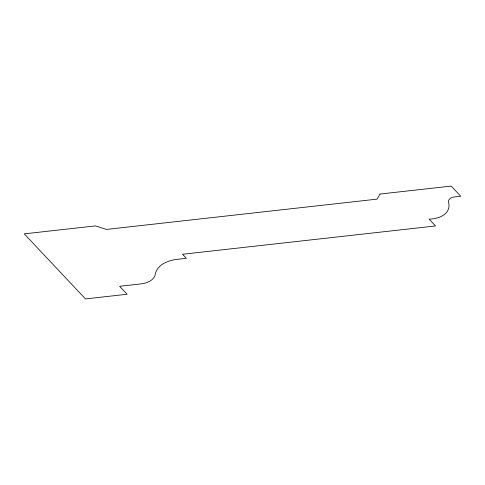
<?xml version="1.0" encoding="UTF-8"?>
<svg xmlns="http://www.w3.org/2000/svg" width="485" height="485" viewBox="0 0 485 485"><rect width="100%" height="100%" fill="white"/><g stroke="black" fill="none" stroke-linecap="round" stroke-linejoin="round"><path stroke-width="0.73" d="M380.046 194.048L377.069 199.135L106.464 229.417L95.412 225.901L24.25 233.861L85.457 298.918L127.131 294.25L119.631 286.283L140.129 283.992A36.593 18.297 20.1 0 0 155.109 275.062A56.242 28.118 20.1 0 1 176.213 259.457L186.392 258.317L182.572 254.261L435.536 225.955L429.176 219.196A42.165 21.079 20.1 0 0 448.892 203.7A14.92 7.457 20.1 0 1 455.197 196.849L460.75 196.225L451.208 186.082L380.046 194.048"/></g></svg>
